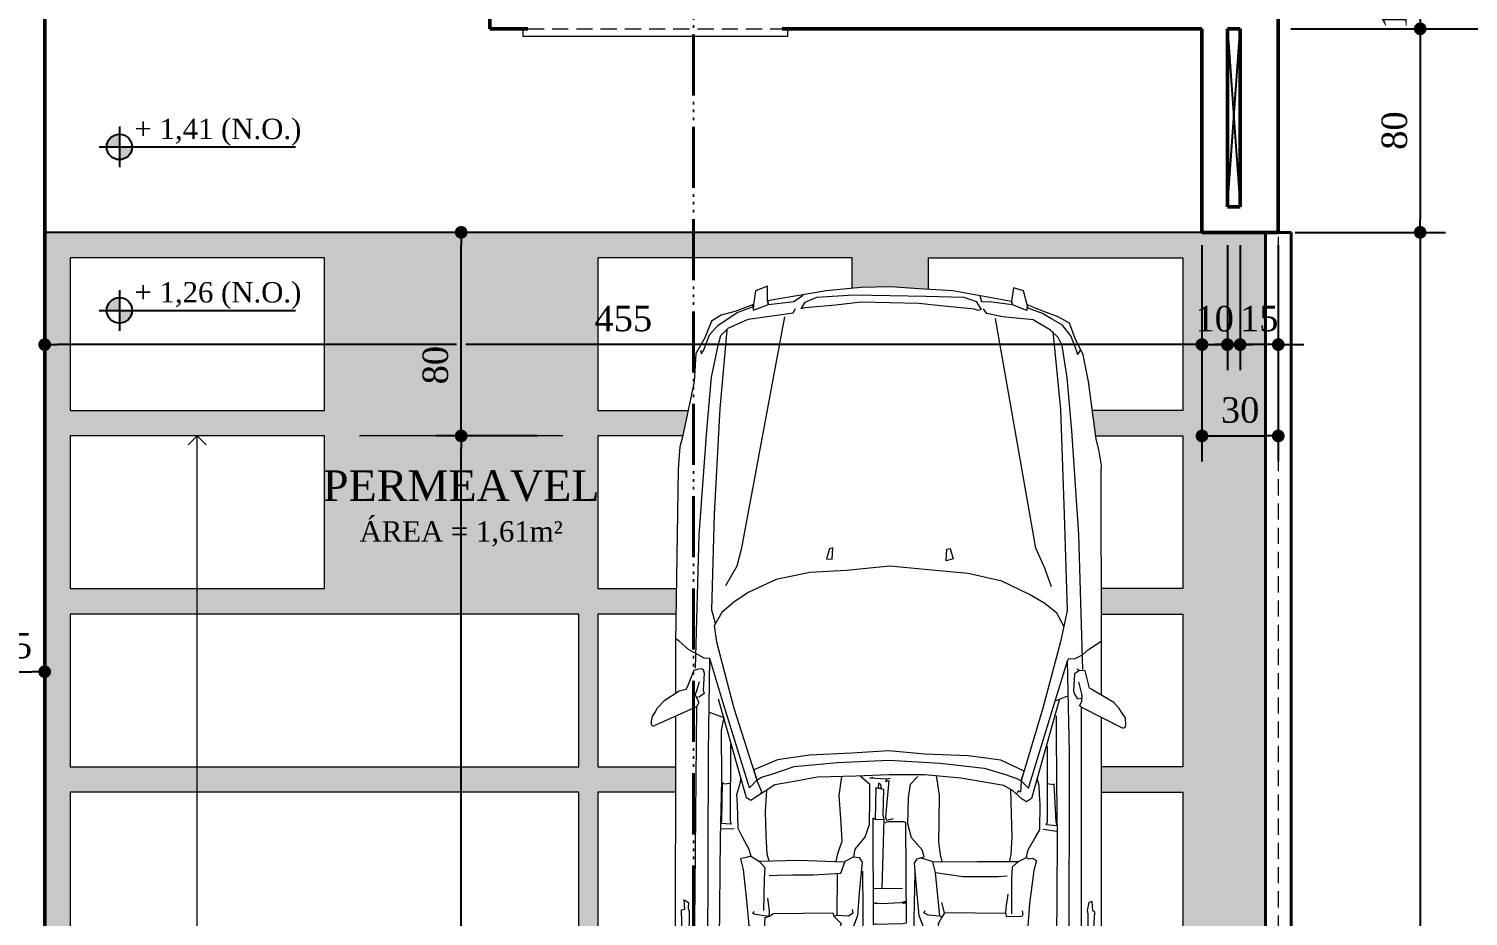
# Model space of a CAD drawing. Header units: millimetres. Extents: x 81693 to 98868, y 6565 to 11437.
# Drawn here: x 82943 to 83508, y 8132 to 8481 of the extents above; entities that cross this region are included whole.
import ezdxf

# ---------------------------------------------------------------- set-up
doc = ezdxf.new("R2010")
doc.units = ezdxf.units.MM
doc.linetypes.add('ACAD_ISO06W100', pattern=[36, 24, -3, 0, -3, 0, -3, 0, -3])
doc.linetypes.add('HIDDEN', pattern=[9.525, 6.35, -3.175])
for name, color, linetype, lineweight in [('Corte Planta', 4, 'ACAD_ISO06W100', 40), ('Cotas', 12, 'Continuous', 5), ('Parede Baixa', 5, 'Continuous', 50), ('Parede Corte', 4, 'Continuous', 40), ('Pisos Externos', 15, 'Continuous', 9), ('Portas - Janelas', 2, 'Continuous', 20), ('Projeção Janela', 15, 'HIDDEN', 9), ('Projeção Viga', 1, 'HIDDEN', 9), ('Vaga', 184, 'Continuous', 13)]:
    doc.layers.add(name, color=color, linetype=linetype, lineweight=lineweight)
for name, color, linetype in [('Fachada', 3, 'Continuous'), ('Grama', 84, 'Continuous'), ('Hachuria - Moveis', 1, 'Continuous'), ('Piso', 55, 'Continuous'), ('Piso Lay-out', 19, 'Continuous'), ('PN010', 1, 'Continuous'), ('Portas-Cotas', 2, 'Continuous'), ('Texto', 2, 'Continuous')]:
    doc.layers.add(name, color=color, linetype=linetype)
doc.styles.add('Valéria', font='romantic.ttf', dxfattribs={"height": 10})
doc.dimstyles.new('Cota - 50', dxfattribs={"dimtxt": 10, "dimasz": 5, "dimexe": 10, "dimexo": 20, "dimgap": 5, "dimtad": 1, "dimtxsty": 'Valéria', "dimblk": 'DOT', "dimcen": 0, "dimclrd": 12, "dimclre": 12, "dimclrt": 2, "dimazin": 2, "dimtfac": 1, "dimtix": 1, "dimtmove": 0, "dimatfit": 3, "dimldrblk": 'DOT', "dimfxl": 1, "dimarcsym": 0})

# ---------------------------------------------------------------- blocks, each defined once
blk = doc.blocks.new('Audi A4 Cab dessus')
at = {"color": 0, "linetype": 'Continuous', "flags": 128}
for points in [[(0.841, -0.23), (0.8417, 0.7715)], [(-0.834, 0.774), (-0.8347, -0.2263)], [(0.7584, -0.2673), (0.7669, 0.7224), (0.7321, 1.3788), (0.7164, 1.7697), (0.7075, 1.9136), (0.6778, 2.0813), (0.6697, 2.1669), (0.6293, 2.2367), (0.5811, 2.2532), (0.4536, 2.2926), (0.3571, 2.3256), (0.1476, 2.3432), (0.0137, 2.3517), (-0.1303, 2.3428), (-0.3375, 2.3245), (-0.4383, 2.2905), (-0.5613, 2.2579), (-0.6073, 2.2384), (-0.6562, 2.1743), (-0.6618, 2.085), (-0.6903, 1.9165)], [(-0.7038, 1.774), (-0.7241, 1.3809), (-0.7562, 0.7287), (-0.7561, -0.266), (-0.7475, -0.2711), (-0.7575, -0.2884), (-0.7589, -0.3107), (-0.7553, -0.3243), (-0.7445, -0.3654)], [(-0.6907, 1.1996), (-0.7065, 0.7346), (-0.7089, -0.0853), (-0.7004, -0.4488)], [(0.7072, 1.1967), (0.7137, 0.7303), (0.7113, -0.0896), (0.7061, -0.4567)], [(-0.0953, 0.6916), (-0.1014, 0.3828)], [(0.1019, 0.6926), (0.1045, 0.3788)], [(-0.6554, -0.2321), (-0.6562, -0.1738), (-0.6572, 0.0235), (-0.6605, 0.2567), (-0.6575, 0.6598)], [(-0.1981, 0.5547), (-0.182, 0.3834), (-0.1711, 0.3424), (-0.346, 0.3399), (-0.5073, 0.3411), (-0.5396, 0.3253), (-0.5483, 0.3303), (-0.562, 0.3267), (-0.5792, 0.3367), (-0.5678, 0.3763), (-0.5507, 0.5052), (-0.5451, 0.5945), (-0.5214, 0.6154), (-0.5027, 0.6276), (-0.4804, 0.6262)], [(-0.4586, 0.5442), (-0.2168, 0.5424), (-0.2067, 0.5597), (-0.1916, 0.5856), (-0.1975, 0.6353), (-0.1615, 0.6375), (-0.1406, 0.6138), (-0.1175, 0.5541), (-0.1094, 0.4684), (-0.0991, 0.3468), (-0.1092, 0.3295), (-0.1365, 0.3223), (-0.1293, 0.2949), (-0.0875, 0.2475), (-0.073, 0.1928), (-0.075, 0.0899), (-0.0828, 0.0366), (-0.1116, 0.007)], [(0.473, 0.3959), (0.437, 0.3937), (0.3787, 0.3929), (0.2981, 0.3935), (0.1902, 0.3868), (0.1737, 0.3386), (0.1413, 0.3227), (0.119, 0.3241), (0.1067, 0.3428), (0.1188, 0.463), (0.1244, 0.5523), (0.1459, 0.6092), (0.1747, 0.6387), (0.2056, 0.6323)], [(0.4787, 0.4852), (0.4728, 0.5348), (0.4742, 0.5571), (0.4555, 0.5449), (0.2223, 0.5416), (0.2187, 0.5553), (0.1891, 0.5841), (0.2056, 0.6323), (0.2293, 0.6532), (0.3287, 0.6649), (0.4489, 0.6528), (0.4748, 0.6378), (0.4871, 0.6191)], [(0.5444, 0.3197), (0.5581, 0.3233), (0.5854, 0.3306), (0.5746, 0.3716), (0.5607, 0.5069), (0.5526, 0.5925), (0.5317, 0.6163), (0.5144, 0.6263), (0.4871, 0.6191), (0.4893, 0.5831), (0.4879, 0.5608), (0.4742, 0.5571), (0.5275, 0.5493), (0.5362, 0.5443), (0.5311, 0.5356)], [(0.6508, -0.2254), (0.6611, -0.1761), (0.66, 0.0212), (0.6655, 0.2493), (0.6684, 0.6525)], [(0.0163, 0.1872), (0.0026, 0.1836), (-0.0557, 0.1827), (-0.0643, 0.1878), (-0.0664, 0.5822), (-0.0527, 0.5859), (0.0056, 0.5867), (0.0639, 0.5875), (0.0502, 0.5838)], [(0.0559, 0.1757), (0.0645, 0.1707), (0.0639, 0.5875)], [(-0.522, 0.5347), (-0.5256, 0.5484), (-0.5206, 0.5571), (-0.4623, 0.5579), (-0.4586, 0.5442), (-0.46, 0.5219), (-0.4679, 0.4686)], [(-0.5073, 0.3411), (-0.4835, 0.3621), (-0.4807, 0.4067), (-0.4809, 0.5456)], [(-0.2168, 0.5424), (-0.2059, 0.5014)], [(-0.2067, 0.5597), (-0.1981, 0.5547), (-0.1534, 0.5519), (-0.1361, 0.5418)], [(-0.1359, 0.542), (-0.1409, 0.5334)], [(0.205, 0.5517), (0.1604, 0.5545), (0.1417, 0.5422), (0.1453, 0.5286)], [(0.2187, 0.5553), (0.205, 0.5517), (0.2038, 0.3905)], [(0.5837, 0.0112), (0.5895, 0.039), (0.6009, 0.0787), (0.5987, 0.1146), (0.5957, 0.2089), (0.5798, 0.2413), (0.5517, 0.2924), (0.5444, 0.3197), (0.5098, 0.3398), (0.4889, 0.3635), (0.4917, 0.4082), (0.4951, 0.5334)], [(-0.0533, 0.5052), (-0.067, 0.5016), (0.005, 0.506), (0.0633, 0.5068)], [(-0.0637, 0.4982), (-0.05, 0.5018)], [(-0.182, 0.3834), (-0.2885, 0.3991), (-0.3692, 0.3997), (-0.4275, 0.3988), (-0.4634, 0.3966)], [(-0.0525, 0.4469), (0.0641, 0.4485)], [(0.0281, 0.4463), (0.0199, 0.1735)], [(-0.4759, 0.0569), (-0.4789, 0.1512), (-0.4819, 0.2454), (-0.4777, 0.3124), (-0.4713, 0.3434)], [(-0.1836, 0.0026), (-0.1966, 0.0796), (-0.1946, 0.1825), (-0.194, 0.2632), (-0.1999, 0.3128), (-0.2071, 0.3402)], [(-0.1711, 0.3424), (-0.1229, 0.3259)], [(0.1753, 0.3432), (0.3572, 0.336), (0.5098, 0.3398)], [(0.1886, 0.006), (0.1978, 0.0816), (0.1912, 0.1896), (0.1868, 0.2616), (0.2032, 0.3098), (0.2097, 0.3408)], [(-0.5396, 0.3253), (-0.5461, 0.2943), (-0.5762, 0.2424), (-0.5913, 0.2165), (-0.5933, 0.1135), (-0.5911, 0.0776), (-0.5889, 0.0416), (-0.5816, 0.0142)], [(0.1133, 0.0046), (0.0784, 0.0354), (0.0776, 0.0937), (0.0796, 0.1966), (0.0961, 0.2449), (0.1349, 0.2917), (0.1413, 0.3227)], [(0.4833, 0.0603), (0.4885, 0.144), (0.4855, 0.2383), (0.4811, 0.3103), (0.4738, 0.3376)], [(-0.621, -0.1132), (-0.62, 0.1869), (-0.615, 0.1956), (-0.6597, 0.1984), (-0.656, 0.1847), (-0.6488, 0.0354), (-0.6454, 0.0386), (-0.6205, 0.035)], [(-0.605, 0.2129), (-0.6582, 0.2207)], [(0.0101, 0.0173), (0.0151, 0.0259), (0.0014, 0.0223), (0.0149, 0.1649), (0.0112, 0.1785), (-0.0024, 0.1749), (-0.0161, 0.1713)], [(0.6094, 0.2126), (0.6646, 0.2133)], [(0.6243, -0.12), (0.6252, 0.1802), (0.6216, 0.1939), (0.6632, 0.191), (0.6582, 0.1824), (0.6559, 0.0297), (0.6503, 0.0347), (0.6248, 0.0329)], [(-0.6683, -0.294), (-0.5587, 0.0934), (-0.54, 0.1057), (-0.5227, 0.0957), (-0.4845, 0.0619), (-0.4499, 0.0418), (-0.3657, 0.0275), (-0.2815, 0.0132), (-0.1389, -0.0002), (0, 0), (0.1303, 0.0052), (0.2829, 0.0091), (0.3735, 0.0258), (0.4505, 0.0388), (0.4879, 0.0634), (0.5253, 0.0879), (0.544, 0.1002), (0.5613, 0.0901), (0.6713, -0.2977)], [(0.5066, 0.0756), (0.5039, 0.07), (0.5016, 0.067), (0.5211, 0.0209), (0.5024, 0.0087), (0.4614, -0.0022), (0.3744, -0.0325), (0.2031, -0.0486), (0.0008, -0.0583), (-0.2, -0.0457), (-0.3735, -0.0258), (-0.4528, -0.0028), (-0.501, 0.0136), (-0.5183, 0.0237), (-0.5155, 0.0683), (-0.5068, 0.0633), (-0.4998, 0.0754)], [(-0.5183, 0.0237), (-0.5479, 0.0524), (-0.6496, -0.2817), (-0.7004, -0.4488), (-0.7054, -0.4574), (-0.7278, -0.456), (-0.7601, -0.4719), (-0.7838, -0.4928), (-0.8212, -0.5174), (-0.8349, -0.5263)], [(-0.643, -1.7429), (-0.673, -1.4363), (-0.6873, -1.0232), (-0.6994, -0.646), (-0.693, -0.6151), (-0.6865, -0.5841), (-0.6737, -0.5222), (-0.6035, -0.2622), (-0.5183, 0.0237), (-0.5298, -0.0149), (-0.4383, -0.0575), (-0.3094, -0.0746), (-0.1395, -0.0808), (0.003, -0.0943), (0.147, -0.0854), (0.3132, -0.078), (0.4399, -0.0591), (0.532, -0.0201), (0.5211, 0.0209)], [(-0.6865, -0.5841), (-0.6584, -0.6352), (-0.6115, -0.674), (-0.551, -0.7091), (-0.4422, -0.7608), (-0.3098, -0.7916), (-0.1672, -0.805), (-0.0024, -0.8199), (0.1689, -0.8038), (0.3129, -0.7949), (0.4446, -0.7674), (0.5554, -0.7161), (0.6114, -0.6793), (0.6589, -0.6375), (0.689, -0.5856), (0.6796, -0.5223), (0.6108, -0.2625), (0.5211, 0.0209), (0.5499, 0.0505), (0.654, -0.2876), (0.7061, -0.4567), (0.7284, -0.4581), (0.763, -0.4782), (0.789, -0.4933), (0.8272, -0.5271), (0.8406, -0.5349)], [(-0.0036, 0.0137), (0.0101, 0.0173), (0.077, 0.0131), (0.0633, 0.0095)], [(-0.93, -0.1951), (-0.9282, -0.2238), (-0.916, -0.2425), (-0.9037, -0.2612), (-0.8828, -0.285), (-0.8223, -0.3201), (-0.7963, -0.3352), (-0.7877, -0.3402), (-0.7696, -0.4086), (-0.7473, -0.41), (-0.7286, -0.3977), (-0.7243, -0.3308), (-0.728, -0.3171), (-0.7402, -0.2984), (-0.7539, -0.302)], [(-0.7561, -0.266), (-0.9155, -0.1855)], [(0.7077, -0.2469), (0.6508, -0.2254)], [(0.9361, -0.2045), (0.9311, -0.2289), (0.921, -0.2462), (0.911, -0.2635), (0.8822, -0.2931), (0.8261, -0.3299), (0.7988, -0.3371), (0.7938, -0.3457), (0.7672, -0.4113), (0.7536, -0.4149), (0.7399, -0.4185), (0.7312, -0.4135), (0.7276, -0.3998), (0.7318, -0.3329), (0.7282, -0.3192), (0.7469, -0.3069), (0.7579, -0.304)], [(0.7477, -0.3652), (0.7592, -0.3256), (0.7642, -0.317), (0.7483, -0.2846), (0.7533, -0.276), (0.7584, -0.2673), (0.9222, -0.1934)], [(-0.8348, -0.3129), (-0.8349, -0.521), (-0.8324, -1.1933), (-0.8339, -1.2156), (-0.8244, -1.2789), (-0.8135, -1.3199), (-0.783, -1.5459), (-0.7626, -1.6503), (-0.7309, -1.715), (-0.7078, -1.7747), (-0.6645, -1.7998), (-0.6076, -1.8213), (-0.5421, -1.8479), (-0.5276, -1.9026), (-0.488, -1.914), (-0.4802, -1.8607), (-0.4838, -1.8471), (-0.4802, -1.8607), (-0.2498, -1.9021), (-0.1159, -1.9106), (-0.0043, -1.9176), (0.1123, -1.916), (0.2476, -1.9021), (0.4786, -1.8629), (0.4794, -1.9212), (0.5255, -1.9017), (0.5333, -1.8484), (0.6067, -1.8217), (0.6614, -1.8072), (0.6988, -1.7826), (0.7253, -1.7171), (0.7605, -1.6566), (0.7675, -1.545), (0.8125, -1.3283), (0.824, -1.2887), (0.8282, -1.2217), (0.8296, -1.1994), (0.8408, -0.5235), (0.841, -0.3201)], [(-0.7006, -0.3099), (-0.6546, -0.2904)], [(-0.7609, -0.4136), (-0.745, -0.9434), (-0.717, -1.3529), (-0.6987, -1.5602), (-0.6798, -1.6868), (-0.6639, -1.7192), (-0.6344, -1.748), (-0.5652, -1.7882), (-0.445, -1.8002), (-0.3831, -1.8131), (-0.3708, -1.8318)], [(0.7622, -0.4199), (0.7472, -0.9433), (0.7168, -1.3536), (0.6992, -1.5631), (0.6734, -1.6869), (0.662, -1.7266), (0.6332, -1.7561), (0.5548, -1.7915), (0.4418, -1.8068), (0.3785, -1.8162), (0.3685, -1.8335)], [(0.6383, -1.7475), (0.6666, -1.4401), (0.6883, -1.0247), (0.6985, -0.6489), (0.6913, -0.6216), (0.684, -0.5942)], [(-0.6381, -0.7395), (-0.6113, -0.8129), (-0.5759, -0.8913), (-0.4176, -1.793)], [(0.6432, -0.744), (0.598, -0.8218), (0.5801, -0.8924), (0.4109, -1.8004)], [(-0.7504, -1.669), (-0.7403, -1.6517), (-0.7367, -1.6653), (-0.7136, -1.725), (-0.6804, -1.7675), (-0.6372, -1.7926), (-0.6026, -1.8127), (-0.5457, -1.8342), (-0.5421, -1.8479), (-0.5407, -1.8256), (-0.4838, -1.8471), (-0.3928, -1.8591), (-0.3638, -1.8582), (-0.3573, -1.8828)], [(0.7418, -1.6688), (0.7382, -1.6552), (0.7281, -1.6725), (0.7066, -1.7294), (0.6728, -1.7676), (0.6354, -1.7921), (0.5981, -1.8166), (0.5383, -1.8397), (0.5333, -1.8484), (0.5347, -1.8261), (0.475, -1.8492)], [(-0.1454, -1.8818), (-0.293, -1.877), (-0.3412, -1.8605), (-0.3609, -1.8284), (-0.3472, -1.8248), (-0.3348, -1.8296), (-0.2146, -1.8416), (-0.1167, -1.8523), (0.1115, -1.8577), (0.2108, -1.846), (0.3325, -1.8357), (0.3461, -1.8321), (0.3311, -1.8581), (0.285, -1.8776), (0.1411, -1.8864), (-0.1454, -1.8818)], [(0.475, -1.8492), (0.3757, -1.8609), (0.357, -1.8731), (0.3383, -1.8854)]]:
    blk.add_lwpolyline(points, dxfattribs=at)
for points in [[(-0.7791, 0.6495), (-0.7878, 0.6546), (-0.7914, 0.6682), (-0.805, 0.6646), (-0.7978, 0.6373), (-0.8028, 0.6286), (-0.8085, 0.5394), (-0.7998, 0.5343), (-0.7976, 0.4983), (-0.7839, 0.502), (-0.7775, 0.5329), (-0.7811, 0.5466)], [(0.7901, 0.6627), (0.8037, 0.6663), (0.806, 0.6303), (0.8146, 0.6253), (0.8176, 0.531), (0.804, 0.5274), (0.8062, 0.4914), (0.7889, 0.5015), (0.7903, 0.5238), (0.7867, 0.5375), (0.7887, 0.6404)], [(0.0496, 0.5032), (0.0633, 0.5068)], [(0.0559, 0.1757), (0.0199, 0.1735), (0.0235, 0.1598), (0.0215, 0.0569), (0.0525, 0.0505)], [(0.0338, 0.0382), (0.0424, 0.0332), (0.0436, 0.0523), (0.0302, 0.0519)], [(-0.7386, -0.415), (-0.7473, -0.41)], [(-0.2398, -0.8901), (-0.2506, -0.849), (-0.2233, -0.8418), (-0.2261, -0.8864)], [(0.2353, -0.8886), (0.2468, -0.849), (0.2244, -0.8476), (0.2216, -0.8922)], [(0.4786, -1.8629), (0.475, -1.8492)]]:
    blk.add_lwpolyline(points, close=True, dxfattribs=at)
for points in [[(-0.9155, -0.1855, 0.579223), (-0.93, -0.1951)], [(0.9361, -0.2045, 0.612971), (0.9222, -0.1934)]]:
    blk.add_lwpolyline(points, format="xyb", dxfattribs=at)
blk = doc.blocks.new('_Dot')
at = {"color": 0, "linetype": 'ByBlock', "lineweight": -2}
blk.add_line((-0.5, 0), (-1, 0), dxfattribs=at)
at = {"color": 0, "linetype": 'ByBlock', "const_width": 0.5}
blk.add_lwpolyline([(-0.25, 0, 1), (0.25, 0, 1)], format="xyb", close=True, dxfattribs=at)
blk = doc.blocks.new('*D562')
at = {"layer": 'Cotas', "color": 12, "lineweight": -2, "transparency": 16777216}
for p, q in [((83489.59, 8500.7), (83489.59, 8505.7)), ((83438.79, 8495.7), (83499.59, 8495.7)), ((83489.59, 8495.7), (83489.59, 8480.7)), ((83438.79, 8480.7), (83499.59, 8480.7)), ((83489.59, 8475.7), (83489.59, 8470.7))]:
    blk.add_line(p, q, dxfattribs=at)
at = {"layer": 'Defpoints', "color": 0, "transparency": 16777216}
for p in [(83418.79, 8495.7), (83418.79, 8480.7), (83489.59, 8480.7)]:
    blk.add_point(p, dxfattribs=at)
at = {"layer": 'Cotas', "color": 12, "lineweight": -2, "transparency": 16777216, "xscale": 5, "yscale": 5, "zscale": 5}
for p, rotation in [((83489.59, 8495.7), 270), ((83489.59, 8480.7), 90)]:
    blk.add_blockref('_Dot', p, dxfattribs=dict(at, rotation=rotation))
at = {"layer": 'Cotas', "color": 2, "transparency": 16777216, "insert": (83479.4, 8488.2), "char_height": 10, "attachment_point": 5, "rotation": 90, "style": 'Valéria'}
blk.add_mtext('15', dxfattribs=at)
blk = doc.blocks.new('*D563')
at = {"layer": 'Cotas', "color": 12, "lineweight": -2, "transparency": 16777216}
for p, q in [((83438.79, 8480.7), (83499.59, 8480.7)), ((83489.59, 8475.7), (83489.59, 8405.7)), ((83440.47, 8400.7), (83499.59, 8400.7))]:
    blk.add_line(p, q, dxfattribs=at)
at = {"layer": 'Defpoints', "color": 0, "transparency": 16777216}
for p in [(83418.79, 8480.7), (83420.47, 8400.7), (83489.59, 8400.7)]:
    blk.add_point(p, dxfattribs=at)
at = {"layer": 'Cotas', "color": 12, "lineweight": -2, "transparency": 16777216, "xscale": 5, "yscale": 5, "zscale": 5}
for p, rotation in [((83489.59, 8480.7), 90), ((83489.59, 8400.7), 270)]:
    blk.add_blockref('_Dot', p, dxfattribs=dict(at, rotation=rotation))
at = {"layer": 'Cotas', "color": 2, "transparency": 16777216, "insert": (83479.48, 8440.7), "char_height": 10, "attachment_point": 5, "rotation": 90, "style": 'Valéria'}
blk.add_mtext('80', dxfattribs=at)
blk = doc.blocks.new('*D564')
at = {"layer": 'Cotas', "color": 12, "lineweight": -2, "transparency": 16777216}
for p, q in [((83440.47, 8400.7), (83499.59, 8400.7)), ((83489.59, 8395.7), (83489.59, 6978.7)), ((83453.8, 6973.7), (83499.59, 6973.7))]:
    blk.add_line(p, q, dxfattribs=at)
at = {"layer": 'Defpoints', "color": 0, "transparency": 16777216}
for p in [(83420.47, 8400.7), (83433.8, 6973.7), (83489.59, 6973.7)]:
    blk.add_point(p, dxfattribs=at)
at = {"layer": 'Cotas', "color": 12, "lineweight": -2, "transparency": 16777216, "xscale": 5, "yscale": 5, "zscale": 5}
for p, rotation in [((83489.59, 8400.7), 90), ((83489.59, 6973.7), 270)]:
    blk.add_blockref('_Dot', p, dxfattribs=dict(at, rotation=rotation))
at = {"layer": 'Cotas', "color": 2, "transparency": 16777216, "insert": (83479.49, 7687.2), "char_height": 10, "attachment_point": 5, "rotation": 90, "style": 'Valéria'}
blk.add_mtext('1427', dxfattribs=at)
blk = doc.blocks.new('*D641')
at = {"layer": 'Cotas', "color": 12, "lineweight": -2, "transparency": 16777216}
for p, q in [((82948.79, 8395.7), (82948.79, 8346.58)), ((83403.79, 8395.7), (83403.79, 8346.58)), ((83110.67, 8356.58), (82953.79, 8356.58)), ((83398.79, 8356.58), (83114.42, 8356.58))]:
    blk.add_line(p, q, dxfattribs=at)
at = {"layer": 'Defpoints', "color": 0, "transparency": 16777216}
for p in [(82948.79, 8415.7), (83403.79, 8415.7), (82948.79, 8356.58)]:
    blk.add_point(p, dxfattribs=at)
at = {"layer": 'Cotas', "color": 12, "lineweight": -2, "transparency": 16777216, "xscale": 5, "yscale": 5, "zscale": 5, "rotation": 180}
blk.add_blockref('_Dot', (82948.79, 8356.58), dxfattribs=at)
at = {"layer": 'Cotas', "color": 12, "lineweight": -2, "transparency": 16777216, "xscale": 5, "yscale": 5, "zscale": 5}
blk.add_blockref('_Dot', (83403.79, 8356.58), dxfattribs=at)
at = {"layer": 'Cotas', "color": 2, "transparency": 16777216, "insert": (83176.29, 8366.77), "char_height": 10, "attachment_point": 5, "style": 'Valéria'}
blk.add_mtext('455', dxfattribs=at)
blk = doc.blocks.new('*D605')
at = {"layer": 'Cotas', "color": 12, "lineweight": -2, "transparency": 16777216}
for p, q in [((83438.79, 10920.7), (83549.02, 10920.7)), ((83539.02, 10915.7), (83539.02, 8485.7)), ((83438.79, 8480.7), (83549.02, 8480.7))]:
    blk.add_line(p, q, dxfattribs=at)
at = {"layer": 'Defpoints', "color": 0, "transparency": 16777216}
for p in [(83418.79, 10920.7), (83418.79, 8480.7), (83539.02, 8480.7)]:
    blk.add_point(p, dxfattribs=at)
at = {"layer": 'Cotas', "color": 12, "lineweight": -2, "transparency": 16777216, "xscale": 5, "yscale": 5, "zscale": 5}
for p, rotation in [((83539.02, 10920.7), 90), ((83539.02, 8480.7), 270)]:
    blk.add_blockref('_Dot', p, dxfattribs=dict(at, rotation=rotation))
at = {"layer": 'Cotas', "color": 2, "transparency": 16777216, "insert": (83528.91, 9700.7), "char_height": 10, "attachment_point": 5, "rotation": 90, "style": 'Valéria'}
blk.add_mtext('2440', dxfattribs=at)
blk = doc.blocks.new('*D547')
at = {"layer": 'Cotas', "color": 12, "lineweight": -2, "transparency": 16777216}
for p, q in [((83453.79, 11227.84), (83606.59, 11227.84)), ((83596.59, 11222.84), (83596.59, 6978.7)), ((83437.23, 6973.7), (83606.59, 6973.7))]:
    blk.add_line(p, q, dxfattribs=at)
at = {"layer": 'Defpoints', "color": 0, "transparency": 16777216}
for p in [(83433.79, 11227.84), (83417.23, 6973.7), (83596.59, 6973.7)]:
    blk.add_point(p, dxfattribs=at)
at = {"layer": 'Cotas', "color": 12, "lineweight": -2, "transparency": 16777216, "xscale": 5, "yscale": 5, "zscale": 5}
for p, rotation in [((83596.59, 11227.84), 90), ((83596.59, 6973.7), 270)]:
    blk.add_blockref('_Dot', p, dxfattribs=dict(at, rotation=rotation))
at = {"layer": 'Cotas', "color": 2, "transparency": 16777216, "insert": (83586.4, 9100.77), "char_height": 10, "attachment_point": 5, "rotation": 90, "style": 'Valéria'}
blk.add_mtext('4254', dxfattribs=at)
blk = doc.blocks.new('*D407')
at = {"layer": 'Defpoints', "color": 0, "transparency": 16777216}
for p in [(83403.79, 8415.7), (83413.79, 8415.7), (83413.79, 8356.58)]:
    blk.add_point(p, dxfattribs=at)
at = {"layer": 'Piso', "color": 12, "lineweight": -2, "transparency": 16777216}
for p, q in [((83403.79, 8395.7), (83403.79, 8346.58)), ((83413.79, 8395.7), (83413.79, 8346.58)), ((83398.79, 8356.58), (83393.79, 8356.58)), ((83403.79, 8356.58), (83413.79, 8356.58)), ((83418.79, 8356.58), (83423.79, 8356.58))]:
    blk.add_line(p, q, dxfattribs=at)
at = {"layer": 'Piso', "color": 12, "lineweight": -2, "transparency": 16777216, "xscale": 5, "yscale": 5, "zscale": 5}
blk.add_blockref('_Dot', (83403.79, 8356.58), dxfattribs=at)
at = {"layer": 'Piso', "color": 12, "lineweight": -2, "transparency": 16777216, "xscale": 5, "yscale": 5, "zscale": 5, "rotation": 180}
blk.add_blockref('_Dot', (83413.79, 8356.58), dxfattribs=at)
at = {"layer": 'Piso', "color": 2, "transparency": 16777216, "insert": (83408.79, 8366.69), "char_height": 10, "attachment_point": 5, "style": 'Valéria'}
blk.add_mtext('10', dxfattribs=at)
blk = doc.blocks.new('*D408')
at = {"layer": 'Defpoints', "color": 0, "transparency": 16777216}
for p in [(83418.79, 8415.7), (83433.79, 8415.7), (83418.79, 8356.58)]:
    blk.add_point(p, dxfattribs=at)
at = {"layer": 'Piso', "color": 12, "lineweight": -2, "transparency": 16777216}
for p, q in [((83418.79, 8395.7), (83418.79, 8346.58)), ((83433.79, 8395.7), (83433.79, 8346.58)), ((83413.79, 8356.58), (83408.79, 8356.58)), ((83433.79, 8356.58), (83418.79, 8356.58)), ((83438.79, 8356.58), (83443.79, 8356.58))]:
    blk.add_line(p, q, dxfattribs=at)
at = {"layer": 'Piso', "color": 12, "lineweight": -2, "transparency": 16777216, "xscale": 5, "yscale": 5, "zscale": 5}
blk.add_blockref('_Dot', (83418.79, 8356.58), dxfattribs=at)
at = {"layer": 'Piso', "color": 12, "lineweight": -2, "transparency": 16777216, "xscale": 5, "yscale": 5, "zscale": 5, "rotation": 180}
blk.add_blockref('_Dot', (83433.79, 8356.58), dxfattribs=at)
at = {"layer": 'Piso', "color": 2, "transparency": 16777216, "insert": (83426.29, 8366.77), "char_height": 10, "attachment_point": 5, "style": 'Valéria'}
blk.add_mtext('15', dxfattribs=at)
blk = doc.blocks.new('*D409')
at = {"layer": 'Defpoints', "color": 0, "transparency": 16777216}
for p in [(83403.79, 8415.7), (83433.79, 8415.7), (83433.79, 8320.7)]:
    blk.add_point(p, dxfattribs=at)
at = {"layer": 'Piso', "color": 12, "lineweight": -2, "transparency": 16777216}
for p, q in [((83403.79, 8395.7), (83403.79, 8310.7)), ((83433.79, 8395.7), (83433.79, 8310.7)), ((83408.79, 8320.7), (83428.79, 8320.7))]:
    blk.add_line(p, q, dxfattribs=at)
at = {"layer": 'Piso', "color": 12, "lineweight": -2, "transparency": 16777216, "xscale": 5, "yscale": 5, "zscale": 5, "rotation": 180}
blk.add_blockref('_Dot', (83403.79, 8320.7), dxfattribs=at)
at = {"layer": 'Piso', "color": 12, "lineweight": -2, "transparency": 16777216, "xscale": 5, "yscale": 5, "zscale": 5}
blk.add_blockref('_Dot', (83433.79, 8320.7), dxfattribs=at)
at = {"layer": 'Piso', "color": 2, "transparency": 16777216, "insert": (83418.79, 8330.81), "char_height": 10, "attachment_point": 5, "style": 'Valéria'}
blk.add_mtext('30', dxfattribs=at)
blk = doc.blocks.new('*D341')
at = {"layer": 'Defpoints', "color": 0, "transparency": 16777216}
for p in [(82948.79, 8228.04), (82923.79, 8195.7), (82948.79, 8195.7)]:
    blk.add_point(p, dxfattribs=at)
at = {"layer": 'Piso', "color": 12, "lineweight": -2, "transparency": 16777216}
for p, q in [((82923.79, 8215.7), (82923.79, 8238.04)), ((82948.79, 8215.7), (82948.79, 8238.04)), ((82928.79, 8228.04), (82943.79, 8228.04))]:
    blk.add_line(p, q, dxfattribs=at)
at = {"layer": 'Piso', "color": 12, "lineweight": -2, "transparency": 16777216, "xscale": 5, "yscale": 5, "zscale": 5, "rotation": 180}
blk.add_blockref('_Dot', (82923.79, 8228.04), dxfattribs=at)
at = {"layer": 'Piso', "color": 12, "lineweight": -2, "transparency": 16777216, "xscale": 5, "yscale": 5, "zscale": 5}
blk.add_blockref('_Dot', (82948.79, 8228.04), dxfattribs=at)
at = {"layer": 'Piso', "color": 2, "transparency": 16777216, "insert": (82936.29, 8238.23), "char_height": 10, "attachment_point": 5, "style": 'Valéria'}
blk.add_mtext('25', dxfattribs=at)
blk = doc.blocks.new('*D339')
at = {"layer": 'Defpoints', "color": 0, "transparency": 16777216}
for p in [(83112.54, 8320.7), (83162.54, 8320.7), (83162.54, 7130.7)]:
    blk.add_point(p, dxfattribs=at)
at = {"layer": 'Piso Lay-out', "color": 12, "lineweight": -2, "transparency": 16777216}
for p, q in [((83142.54, 8320.7), (83102.54, 8320.7)), ((83112.54, 7135.7), (83112.54, 8315.7)), ((83142.54, 7130.7), (83102.54, 7130.7))]:
    blk.add_line(p, q, dxfattribs=at)
at = {"layer": 'Piso Lay-out', "color": 12, "lineweight": -2, "transparency": 16777216, "xscale": 5, "yscale": 5, "zscale": 5}
for p, rotation in [((83112.54, 8320.7), 90), ((83112.54, 7130.7), 270)]:
    blk.add_blockref('_Dot', p, dxfattribs=dict(at, rotation=rotation))
at = {"layer": 'Piso Lay-out', "color": 2, "transparency": 16777216, "insert": (83102.34, 7725.7), "char_height": 10, "attachment_point": 5, "rotation": 90, "style": 'Valéria'}
blk.add_mtext('1190 - TRECHO RAMPADO i = 8%', dxfattribs=at)
blk = doc.blocks.new('*D640')
at = {"layer": 'Defpoints', "color": 0, "transparency": 16777216}
for p in [(83112.54, 8400.7), (83162.54, 8400.7), (83162.54, 8320.7)]:
    blk.add_point(p, dxfattribs=at)
at = {"layer": 'Piso Lay-out', "color": 12, "lineweight": -2, "transparency": 16777216}
for p, q in [((83142.54, 8400.7), (83102.54, 8400.7)), ((83112.54, 8325.7), (83112.54, 8395.7)), ((83142.54, 8320.7), (83102.54, 8320.7))]:
    blk.add_line(p, q, dxfattribs=at)
at = {"layer": 'Piso Lay-out', "color": 12, "lineweight": -2, "transparency": 16777216, "xscale": 5, "yscale": 5, "zscale": 5}
for p, rotation in [((83112.54, 8400.7), 90), ((83112.54, 8320.7), 270)]:
    blk.add_blockref('_Dot', p, dxfattribs=dict(at, rotation=rotation))
at = {"layer": 'Piso Lay-out', "color": 2, "transparency": 16777216, "insert": (83102.43, 8348.51), "char_height": 10, "attachment_point": 5, "rotation": 90, "style": 'Valéria'}
blk.add_mtext('80', dxfattribs=at)

msp = doc.modelspace()

# ---------------------------------------------------------------- hatches: boundary and pattern name
at = {"layer": 'Grama', "transparency": 33554687}
h = msp.add_hatch(dxfattribs=at)
h.set_pattern_fill('GRASS2', color=256, scale=10, pattern_type=2)
h.set_pattern_definition([(0, (-4301.966, 0.205), (10, 10), [1.5, -0.3, 0.4, -0.3, 1.5, -6]), (0, (-4302.466, 0.505), (10, 10), [1, -0.75, 1.5, -0.75, 1, -5]), (0, (-4298.966, 4.505), (10, 10), [1.25, -0.5, 1.25, -7]), (0, (-4303.966, 6.505), (10, 10), [0.5, -1, 0.5, -8]), (90, (-4302.966, 6.505), (-10, 10), [0.9, -9.1]), (90, (-4299.966, 0.505), (-10, 10), [1, -9]), (90, (-4297.466, 4.505), (-10, 10), [1, -9]), (45, (-4298.666, 0.405), (0, 10), [1, -13.1421356]), (135, (-4301.266, 0.405), (-10, 1e-15), [1, -13.1421356]), (63.434949, (-4298.9663, 0.455), (5e-10, 10), [1, -21.3606798]), (75.9637565, (-4299.4663, 0.505), (4e-10, 10), [1, -40.2310563]), (75.9637565, (-4296.9663, 4.505), (4e-10, 10), [0.8, -40.4310563]), (75.9637565, (-4302.7663, 6.505), (4e-10, 10), [0.7, -40.5310563]), (104.0362435, (-4300.4663, 0.505), (-4e-10, 10), [1, -40.2310563]), (104.0362435, (-4297.9663, 4.505), (-4e-10, 10), [0.8, -40.4310563]), (104.0362435, (-4303.1663, 6.505), (-4e-10, 10), [0.7, -40.5310563]), (116.565051, (-4300.9663, 0.455), (-4e-09, 10), [1, -21.360668])])
h.paths.add_polyline_path([(83166.3264, 8110.7014), (83196.7258, 8110.7014), (83196.7328, 8120.7014), (83166.3264, 8120.7014), (83166.3264, 8180.7014), (83196.7749, 8180.7014), (83196.7819, 8190.7014), (83166.3264, 8190.7014), (83166.3264, 8250.7014), (83196.9964, 8250.7014), (83197.1622, 8260.7014), (83166.3264, 8260.7014), (83166.3264, 8320.7014), (83199.7242, 8320.7014), (83201.8013, 8330.7014), (83166.3264, 8330.7014), (83166.3264, 8390.7014), (83203.894, 8390.7014), (83203.894, 8400.7014), (82948.8264, 8400.7014), (82948.8264, 8110.7014), (82948.8264, 7711.2956), (82958.8264, 7711.2956), (82958.8264, 7760.7014), (83008.8264, 7760.7014), (83008.8264, 7770.7014), (82958.8264, 7770.7014), (82958.8264, 7830.7014), (83008.8264, 7830.7014), (83008.8264, 7840.7014), (82958.8264, 7840.7014), (82958.8264, 7900.7014), (83008.8264, 7900.7014), (83008.8264, 7910.7014), (82958.8264, 7910.7014), (82958.8264, 7970.7014), (83008.8264, 7970.7014), (83008.8264, 7980.7014), (82958.8264, 7980.7014), (82958.8264, 8040.7014), (83008.8264, 8040.7014), (83008.8264, 8050.7014), (82958.8264, 8050.7014), (82958.8264, 8110.7014), (83008.8264, 8110.7014), (83008.8264, 8120.7014), (82958.8264, 8120.7014), (82958.8264, 8180.7014), (83008.8264, 8180.7014), (83008.8264, 8190.7014), (82958.8264, 8190.7014), (82958.8264, 8250.7014), (83008.8264, 8250.7014), (83008.8264, 8260.7014), (82958.8264, 8260.7014), (82958.8264, 8320.7014), (83058.8264, 8320.7014), (83058.8264, 8260.7014), (83008.8264, 8260.7014), (83008.8264, 8250.7014), (83158.8264, 8250.7014), (83158.8264, 8190.7014), (83008.8264, 8190.7014), (83008.8264, 8180.7014), (83158.8264, 8180.7014), (83158.8264, 8120.7014), (83008.8264, 8120.7014), (83008.8264, 8110.7014), (83058.8264, 8110.7014), (83058.8264, 8050.7014), (83008.8264, 8050.7014), (83008.8264, 8040.7014), (83058.8264, 8040.7014), (83058.8264, 7980.7014), (83008.8264, 7980.7014), (83008.8264, 7970.7014), (83058.8264, 7970.7014), (83058.8264, 7910.7014), (83008.8264, 7910.7014), (83008.8264, 7900.7014), (83058.8264, 7900.7014), (83058.8264, 7840.7014), (83008.8264, 7840.7014), (83008.8264, 7830.7014), (83058.8264, 7830.7014), (83058.8264, 7770.7014), (83008.8264, 7770.7014), (83008.8264, 7760.7014), (83158.8264, 7760.7014), (83158.8264, 7711.2956), (83166.3264, 7711.2956), (83166.3264, 7760.7014), (83182.4931, 7760.7014), (83183.4298, 7763.4971), (83185.3032, 7765.1493), (83190.7188, 7766.3699), (83196.7833, 7766.8957), (83196.8364, 7770.7014), (83166.3264, 7770.7014), (83166.3264, 7830.7014), (83196.2559, 7830.7014), (83197.1798, 7838.9716), (83197.3148, 7840.7014), (83166.3264, 7840.7014), (83166.3264, 7900.7014), (83203.894, 7900.7014), (83203.894, 7910.7014), (83166.3264, 7910.7014), (83166.3264, 7970.7014), (83202.1964, 7970.7014), (83201.4048, 7980.7014), (83166.3264, 7980.7014), (83166.3264, 8040.7014), (83196.9807, 8040.7014), (83196.9441, 8050.7014), (83166.3264, 8050.7014)])
h.paths.add_polyline_path([(83058.8264, 8330.7014), (82958.8264, 8330.7014), (82958.8264, 8390.7014), (83058.8264, 8390.7014)], flags=16)
h.paths.add_polyline_path([(82983.2115, 8370.0436, -1), (82973.2115, 8370.0436, -1)], flags=0)
h.paths.add_polyline_path([(83428.8336, 8400.7014), (83403.8264, 8400.7014), (83203.894, 8400.7014), (83203.894, 8390.7014), (83266.3264, 8390.7014), (83266.3264, 8378.7486), (83269.6654, 8379.0912), (83281.3264, 8379.2529), (83292.4846, 8378.5501), (83296.3264, 8378.3082), (83296.3264, 8390.7014), (83396.3264, 8390.7014), (83396.3264, 8330.7014), (83360.7355, 8330.7014), (83362.0886, 8320.7014), (83396.3264, 8320.7014), (83396.3264, 8260.7014), (83364.3125, 8260.7014), (83364.3492, 8250.7014), (83396.3264, 8250.7014), (83396.3264, 8190.7014), (83364.3557, 8190.7014), (83364.3487, 8180.7014), (83396.3264, 8180.7014), (83396.3264, 8120.7014), (83364.3068, 8120.7014), (83364.2998, 8110.7014), (83396.3264, 8110.7014), (83396.3264, 8050.7014), (83363.714, 8050.7014), (83363.6154, 8040.7014), (83396.3264, 8040.7014), (83396.3264, 7980.7014), (83358.334, 7980.7014), (83357.4323, 7970.7014), (83396.3264, 7970.7014), (83396.3264, 7910.7014), (83296.3264, 7910.7014), (83296.3264, 7941.4612), (83279.6909, 7940.6661), (83266.3264, 7941.5079), (83266.3264, 7910.7014), (83203.894, 7910.7014), (83203.894, 7900.7014), (83266.3264, 7900.7014), (83266.3264, 7900.4496), (83269.2307, 7900.5582), (83281.3264, 7900.802), (83293.4221, 7900.5582), (83296.3264, 7900.4496), (83296.3264, 7900.7014), (83396.3264, 7900.7014), (83396.3264, 7840.7014), (83365.338, 7840.7014), (83365.473, 7838.9716), (83366.3969, 7830.7014), (83396.3264, 7830.7014), (83396.3264, 7770.7014), (83365.8163, 7770.7014), (83365.8695, 7766.8957), (83371.9339, 7766.3699), (83377.3495, 7765.1493), (83379.223, 7763.4971), (83380.1596, 7760.7014), (83396.3264, 7760.7014), (83396.3264, 7711.2956), (83428.8336, 7711.2956)])
h.paths.add_polyline_path([(83163.0867, 8355.9918), (83190.2761, 8355.9918), (83190.2761, 8377.545), (83163.0867, 8377.545)], flags=24)
h.paths.add_polyline_path([(82933.2864, 7995.9918), (82953.0793, 7995.9918), (82953.0793, 8017.545), (82933.2864, 8017.545)], flags=9)
h.paths.add_polyline_path([(83113.1681, 7611.8257), (83113.1681, 7838.8375), (83091.6148, 7838.8375), (83091.6148, 7611.8257)], flags=9)
h.paths.add_polyline_path([(83113.1681, 8338.399), (83113.1681, 8358.1919), (83091.6148, 8358.1919), (83091.6148, 8338.399)], flags=24)
h.paths.add_polyline_path([(82981.8199, 8368.44), (83050.0093, 8368.44), (83050.0093, 8385.6826), (82981.8199, 8385.6826)], flags=8)
h.paths.add_polyline_path([(83056.3426, 8270.9664), (83168.8515, 8270.9664), (83168.8515, 8314.0676), (83056.3426, 8314.0676)], flags=25)
h.paths.add_polyline_path([(83056.3426, 7920.1282), (83168.8515, 7920.1282), (83168.8515, 7963.2294), (83056.3426, 7963.2294)], flags=25)
h.paths.add_polyline_path([(83398.2864, 8355.9918), (83418.0793, 8355.9918), (83418.0793, 8377.545), (83398.2864, 8377.545)], flags=24)
h.paths.add_polyline_path([(83416.0601, 8355.9918), (83435.853, 8355.9918), (83435.853, 8377.545), (83416.0601, 8377.545)], flags=9)
h.paths.add_polyline_path([(83408.7746, 8320.1097), (83428.5675, 8320.1097), (83428.5675, 8341.663), (83408.7746, 8341.663)], flags=24)
h.paths.add_polyline_path([(83428.4374, 7646.8479), (83428.4374, 7729.416), (83395.3053, 7729.416), (83395.3053, 7646.8479)], flags=9)
at = {"layer": 'Portas - Janelas'}
h = msp.add_hatch(color=256, dxfattribs=at)
edge = h.paths.add_edge_path()
edge.add_arc((82978.1778, 8434.2698), 5, 90, 180)
edge.add_line((82973.1778, 8434.2698), (82978.1778, 8434.2698))
edge.add_line((82978.1778, 8434.2698), (82978.1778, 8439.2698))
edge = h.paths.add_edge_path()
edge.add_arc((82978.1778, 8434.2698), 5, 270, 360)
edge.add_line((82983.1778, 8434.2698), (82978.1778, 8434.2698))
edge.add_line((82978.1778, 8434.2698), (82978.1778, 8429.2698))
h = msp.add_hatch(color=256, dxfattribs=at)
edge = h.paths.add_edge_path()
edge.add_arc((82978.1778, 8370.0386), 5, 90, 180)
edge.add_line((82973.1778, 8370.0386), (82978.1778, 8370.0386))
edge.add_line((82978.1778, 8370.0386), (82978.1778, 8375.0386))
edge = h.paths.add_edge_path()
edge.add_arc((82978.1778, 8370.0386), 5, 270, 360)
edge.add_line((82983.1778, 8370.0386), (82978.1778, 8370.0386))
edge.add_line((82978.1778, 8370.0386), (82978.1778, 8365.0386))

# ---------------------------------------------------------------- linework, layer by layer
at = {"layer": 'Corte Planta'}
msp.add_line((83203.8603, 11273.6133), (83203.8603, 6564.6626), dxfattribs=at)
at = {"layer": 'Fachada'}
msp.add_line((83403.7927, 8400.6965), (82948.7927, 8400.6965), dxfattribs=at)
at = {"layer": 'Hachuria - Moveis'}
for centre in [(82978.1778, 8434.2698), (82978.1778, 8370.0386)]:
    msp.add_circle(centre, 5, dxfattribs=at)
at = {"layer": 'Parede Baixa'}
for p, q in [((83433.8, 8400.6965), (83433.8, 8960.6965)), ((83123.7927, 8765.6965), (83123.7927, 8480.6965)), ((82948.7927, 8110.6965), (82948.7927, 8740.6965)), ((83138.7927, 8480.6965), (83123.7927, 8480.6965)), ((83403.7927, 8480.6965), (83238.7927, 8480.6965)), ((83403.7927, 8400.6965), (83403.7927, 8480.6965)), ((83418.7927, 8480.6965), (83413.7927, 8480.6965)), ((83413.7927, 8410.6965), (83413.7927, 8480.6965)), ((83418.7927, 8410.6965), (83418.7927, 8480.6965)), ((83413.7927, 8410.6965), (83418.7927, 8410.6965)), ((83403.7927, 8400.6965), (83433.8, 8400.6965))]:
    msp.add_line(p, q, dxfattribs=at)
at = {"layer": 'Parede Corte'}
for p, q in [((83428.8, 8400.6965), (83428.8, 6983.6965)), ((83433.8, 8400.6965), (83438.8, 8400.6965)), ((83438.8, 8400.6965), (83438.8, 6974.4327))]:
    msp.add_line(p, q, dxfattribs=at)
at = {"layer": 'Piso'}
for p, q in [((83413.7927, 8480.6965), (83418.7927, 8410.6965)), ((83413.7927, 8410.6965), (83418.7927, 8480.6965))]:
    msp.add_line(p, q, dxfattribs=at)
at = {"layer": 'Pisos Externos'}
for p, q in [((83008.7927, 8320.6965), (83005.2571, 8317.161)), ((83008.7927, 8320.6965), (83012.3282, 8317.161)), ((83008.7927, 7130.6965), (83008.7927, 8320.6965)), ((83152.5427, 8320.6965), (83072.5427, 8320.6965))]:
    msp.add_line(p, q, dxfattribs=at)
for points in [[(82958.7927, 8330.6965), (83058.7927, 8330.6965), (83058.7927, 8390.6965), (82958.7927, 8390.6965)], [(82958.7927, 8260.6965), (83058.7927, 8260.6965), (83058.7927, 8320.6965), (82958.7927, 8320.6965)], [(82958.7927, 8190.6965), (83158.7927, 8190.6965), (83158.7927, 8250.6965), (82958.7927, 8250.6965)], [(82958.7927, 8120.6965), (83158.7927, 8120.6965), (83158.7927, 8180.6965), (82958.7927, 8180.6965)]]:
    msp.add_lwpolyline(points, close=True, dxfattribs=at)
for points in [[(83266.2927, 8378.7436), (83266.2927, 8390.6965), (83166.2927, 8390.6965), (83166.2927, 8330.6965), (83201.7676, 8330.6965)], [(83296.2927, 8378.3032), (83296.2927, 8390.6965), (83396.2927, 8390.6965), (83396.2927, 8330.6965), (83360.7018, 8330.6965)], [(83199.6905, 8320.6965), (83166.2927, 8320.6965), (83166.2927, 8260.6965), (83197.1285, 8260.6965)], [(83362.0549, 8320.6965), (83396.2927, 8320.6965), (83396.2927, 8260.6965), (83364.2788, 8260.6965)], [(83196.9627, 8250.6965), (83166.2927, 8250.6965), (83166.2927, 8190.6965), (83196.7482, 8190.6965)], [(83364.3155, 8250.6965), (83396.2927, 8250.6965), (83396.2927, 8190.6965), (83364.322, 8190.6965)], [(83196.7412, 8180.6965), (83166.2927, 8180.6965), (83166.2927, 8120.6965), (83196.6991, 8120.6965)], [(83364.315, 8180.6965), (83396.2927, 8180.6965), (83396.2927, 8120.6965), (83364.2731, 8120.6965)]]:
    msp.add_lwpolyline(points, dxfattribs=at)
at = {"layer": 'PN010'}
for p, q in [((82978.1778, 8442.2698), (82978.1778, 8426.2698)), ((82970.1778, 8434.2698), (83047.4076, 8434.2698)), ((82978.1778, 8378.0386), (82978.1778, 8362.0386)), ((82970.1778, 8370.0386), (83047.4076, 8370.0386))]:
    msp.add_line(p, q, dxfattribs=at)
at = {"layer": 'Portas - Janelas'}
for p, q in [((83136.7927, 8480.6965), (83136.7927, 8477.6965)), ((83240.7927, 8477.6965), (83136.7927, 8477.6965)), ((83240.7927, 8480.6965), (83240.7927, 8477.6965))]:
    msp.add_line(p, q, dxfattribs=at)
at = {"layer": 'Projeção Janela'}
msp.add_line((83138.7927, 8480.6965), (83238.7927, 8480.6965), dxfattribs=at)
at = {"layer": 'Projeção Viga'}
msp.add_line((83433.7927, 11227.8374), (83433.7927, 6973.6965), dxfattribs=at)

# ---------------------------------------------------------------- block references
at = {"layer": 'Vaga', "xscale": 100, "yscale": 100, "zscale": 100, "rotation": 179.9999999999999}
msp.add_blockref('Audi A4 Cab dessus', (83280.865, 8187.4882), dxfattribs=at)

# ---------------------------------------------------------------- texts
at = {"layer": 'Portas-Cotas', "insert": (83112.5545, 8307.1574), "char_height": 12, "attachment_point": 2, "style": 'Valéria'}
msp.add_mtext('PERMEAVEL\\P{\\H0.6667x;ÁREA = 1,61m²}', dxfattribs=at)
at = {"layer": 'Texto', "char_height": 8, "attachment_point": 1, "style": 'Valéria'}
for s, insert in [('+ 1,41 (N.O.)', (82984.1413, 8445.3763)), ('+ 1,26 (N.O.)', (82984.1413, 8381.1452))]:
    msp.add_mtext(s, dxfattribs=dict(at, insert=insert))

# ---------------------------------------------------------------- dimensions: what is measured, and where the dimension line sits
at = {"layer": 'Cotas'}
dim = msp.add_linear_dim(base=(83596.5888, 6973.6965), p1=(83433.7927, 11227.8374), p2=(83417.2294, 6973.6965), angle=90, text='4254', dimstyle='Cota - 50', dxfattribs=at)
dim.commit()
dim.dimension.update_dxf_attribs({"geometry": '*D547', "text_midpoint": (83586.3965, 9100.767)})
for base, p1, p2, picture, middle in [((83539.0171, 8480.6965), (83418.7927, 10920.6965), (83418.7927, 8480.6965), '*D605', (83528.9062, 9700.6965)), ((83489.591, 8480.6965), (83418.7927, 8495.6965), (83418.7927, 8480.6965), '*D562', (83479.3987, 8488.1965)), ((83489.591, 8400.6965), (83418.7927, 8480.6965), (83420.467, 8400.6965), '*D563', (83479.4801, 8440.6965)), ((83489.591, 6973.6976), (83420.467, 8400.6965), (83433.8, 6973.6976), '*D564', (83479.4875, 7687.197))]:
    dim = msp.add_linear_dim(base=base, p1=p1, p2=p2, angle=90, dimstyle='Cota - 50', dxfattribs=at)
    dim.commit()
    dim.dimension.update_dxf_attribs({"geometry": picture, "text_midpoint": middle})
dim = msp.add_linear_dim(base=(82948.7927, 8356.5785), p1=(83403.7927, 8415.6965), p2=(82948.7927, 8415.6965), dimstyle='Cota - 50', dxfattribs=at)
dim.commit()
dim.dimension.update_dxf_attribs({"geometry": '*D641', "text_midpoint": (83176.2927, 8366.7708)})
at = {"layer": 'Piso'}
for base, p1, p2, picture, middle in [((83413.7927, 8356.5785), (83403.7927, 8415.6965), (83413.7927, 8415.6965), '*D407', (83408.7927, 8366.6895)), ((83433.7927, 8320.6965), (83403.7927, 8415.6965), (83433.7927, 8415.6965), '*D409', (83418.7927, 8330.8074)), ((83418.7927, 8356.5785), (83433.7927, 8415.6965), (83418.7927, 8415.6965), '*D408', (83426.2927, 8366.7708)), ((82948.7927, 8228.0421), (82923.7927, 8195.6965), (82948.7927, 8195.6965), '*D341', (82936.2927, 8238.2345))]:
    dim = msp.add_linear_dim(base=base, p1=p1, p2=p2, dimstyle='Cota - 50', override={"dimfxl": 25.4}, dxfattribs=at)
    dim.commit()
    dim.dimension.update_dxf_attribs({"geometry": picture, "text_midpoint": middle})
at = {"layer": 'Piso Lay-out'}
dim = msp.add_linear_dim(base=(83112.5427, 8400.6965), p1=(83162.5427, 8320.6965), p2=(83162.5427, 8400.6965), angle=90, dimstyle='Cota - 50', override={"dimfxl": 25.4}, dxfattribs=at)
dim.commit()
dim.dimension.update_dxf_attribs({"geometry": '*D640', "text_midpoint": (83112.5427, 8348.5123), "dimtype": 160})
dim = msp.add_aligned_dim(p1=(83162.5427, 7130.6965), p2=(83162.5427, 8320.6965), distance=50, text='<> - TRECHO RAMPADO i = 8%', dimstyle='Cota - 50', override={"dimfxl": 25.4}, dxfattribs=at)
dim.commit()
dim.dimension.update_dxf_attribs({"geometry": '*D339', "text_midpoint": (83102.3356, 7725.6965)})

doc.saveas('drawing.dxf')
